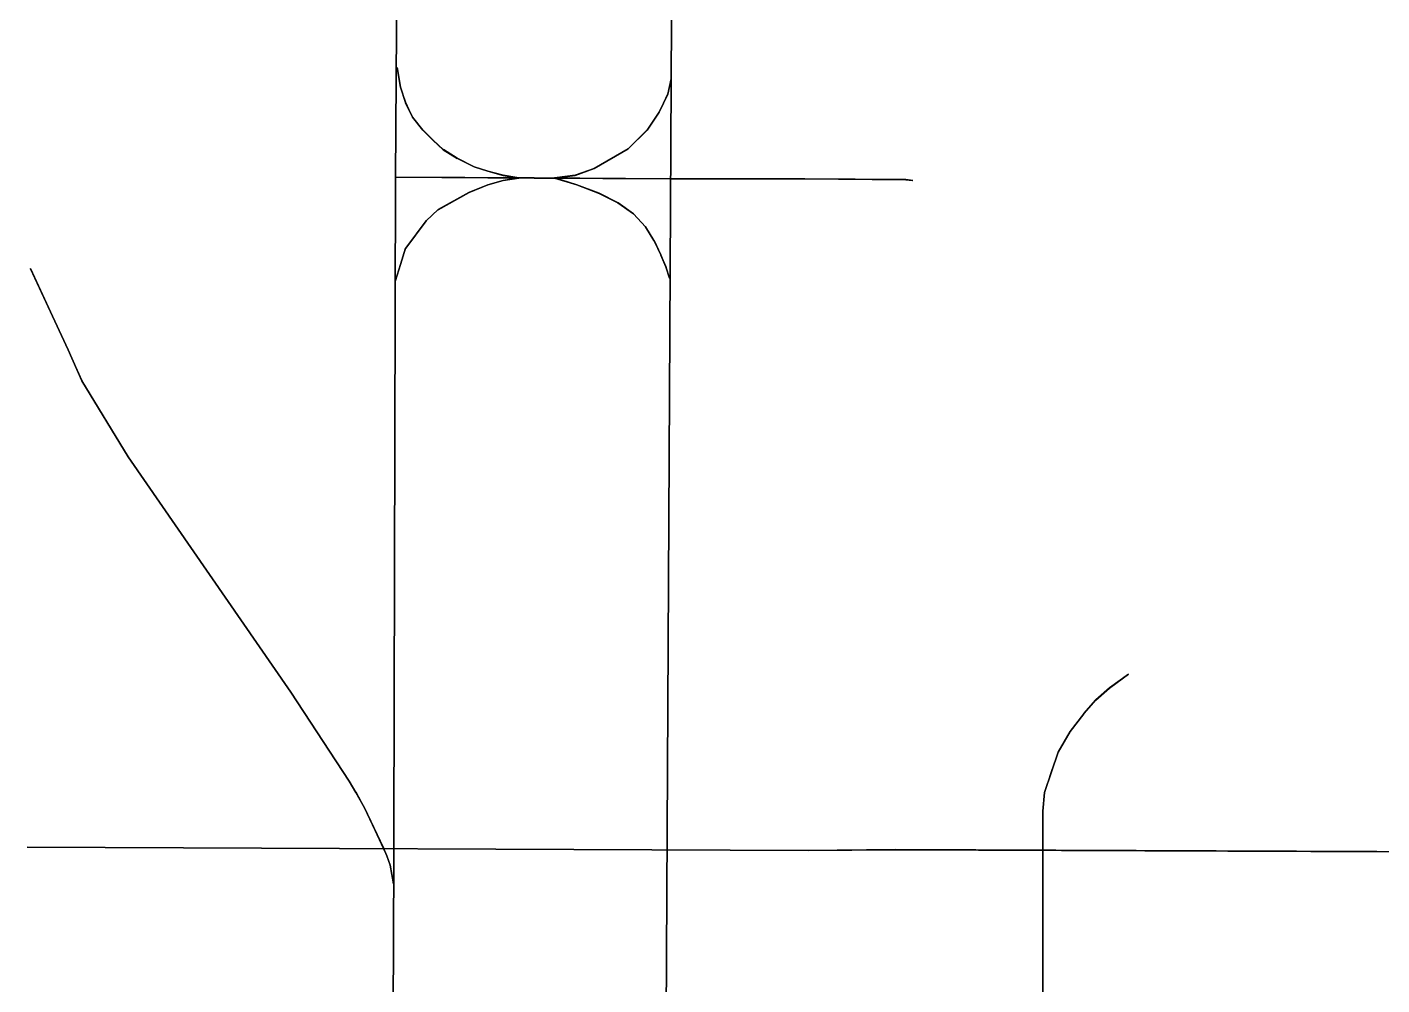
# Model space of a CAD drawing. Extents: x -291248544 to -291003570, y 98625193 to 98746984.
# Drawn here: x -291151703 to -291133598, y 98656403 to 98669212 of the extents above; entities that cross this region are included whole.
import ezdxf

# ---------------------------------------------------------------- set-up
doc = ezdxf.new("R2010")
doc.units = 0

msp = doc.modelspace()

# ---------------------------------------------------------------- linework, layer by layer
at = {"layer": 'mg_to_dxf', "color": 2}
for points in [[(-291142959.6, 98694362.14), (-291142960.59, 98694363.15), (-291143166.59, 98655120.35), (-291143165.59, 98655121.35)], [(-291143165.59, 98655121.35), (-291143164.59, 98655120.34), (-291142958.59, 98694363.14), (-291142959.6, 98694362.14)], [(-291146736.15, 98673808.55), (-291146737.14, 98673809.55), (-291146782.92, 98667193.87), (-291146781.92, 98667194.87)], [(-291146781.92, 98667194.87), (-291146780.92, 98667193.86), (-291146735.14, 98673809.55), (-291146736.15, 98673808.55)], [(-291146758.95, 98668670.16), (-291146758.13, 98668671.32), (-291146760.1, 98668670.98), (-291146758.95, 98668670.16)], [(-291146758.95, 98668670.16), (-291146760.1, 98668670.98), (-291146714.14, 98668406.7), (-291146713.34, 98668407.93)], [(-291146713.34, 98668407.93), (-291146712.2, 98668407.19), (-291146758.13, 98668671.32), (-291146758.95, 98668670.16)], [(-291143097.03, 98668521.39), (-291143097.79, 98668522.59), (-291143143.76, 98668315.72), (-291143142.59, 98668316.38)], [(-291143142.59, 98668316.38), (-291143141.86, 98668315.07), (-291143095.84, 98668522.15), (-291143097.03, 98668521.39)], [(-291143097.03, 98668521.39), (-291143095.84, 98668522.15), (-291143097.79, 98668522.59), (-291143097.03, 98668521.39)], [(-291146713.1, 98668406.96), (-291146712.44, 98668408.16), (-291146714.39, 98668407.67), (-291146713.1, 98668406.96)], [(-291146713.1, 98668406.96), (-291146714.39, 98668407.67), (-291146645.36, 98668200.6), (-291146644.75, 98668201.92)], [(-291146713.34, 98668407.93), (-291146714.14, 98668406.7), (-291146712.2, 98668407.19), (-291146713.34, 98668407.93)], [(-291146644.75, 98668201.92), (-291146643.5, 98668201.34), (-291146712.44, 98668408.16), (-291146713.1, 98668406.96)], [(-291143142.92, 98668315.43), (-291143143.44, 98668316.67), (-291143258.23, 98668075.6), (-291143256.93, 98668076.01)], [(-291143256.93, 98668076.01), (-291143256.48, 98668074.61), (-291143141.53, 98668316.01), (-291143142.92, 98668315.43)], [(-291143142.59, 98668316.38), (-291143143.76, 98668315.72), (-291143141.86, 98668315.07), (-291143142.59, 98668316.38)], [(-291143142.92, 98668315.43), (-291143141.53, 98668316.01), (-291143143.44, 98668316.67), (-291143142.92, 98668315.43)], [(-291146644.38, 98668200.99), (-291146643.88, 98668202.27), (-291146645.74, 98668201.53), (-291146644.38, 98668200.99)], [(-291146644.38, 98668200.99), (-291146645.74, 98668201.53), (-291146553.68, 98668005.91), (-291146553.25, 98668007.35)], [(-291146644.75, 98668201.92), (-291146645.36, 98668200.6), (-291146643.5, 98668201.34), (-291146644.75, 98668201.92)], [(-291146553.25, 98668007.35), (-291146551.97, 98668006.97), (-291146643.88, 98668202.27), (-291146644.38, 98668200.99)], [(-291143257.42, 98668075.14), (-291143257.73, 98668076.47), (-291143418.41, 98667835.45), (-291143417.08, 98667835.65)], [(-291143417.08, 98667835.65), (-291143416.86, 98667834.18), (-291143255.99, 98668075.48), (-291143257.42, 98668075.14)], [(-291143256.93, 98668076.01), (-291143258.23, 98668075.6), (-291143256.48, 98668074.61), (-291143256.93, 98668076.01)], [(-291143257.42, 98668075.14), (-291143255.99, 98668075.48), (-291143257.73, 98668076.47), (-291143257.42, 98668075.14)], [(-291146552.73, 98668006.5), (-291146552.5, 98668007.82), (-291146554.21, 98668006.76), (-291146552.73, 98668006.5)], [(-291146552.73, 98668006.5), (-291146554.21, 98668006.76), (-291146416.14, 98667834.18), (-291146416.02, 98667835.63)], [(-291146553.25, 98668007.35), (-291146553.68, 98668005.91), (-291146551.97, 98668006.97), (-291146553.25, 98668007.35)], [(-291146416.02, 98667835.63), (-291146414.65, 98667835.51), (-291146552.5, 98668007.82), (-291146552.73, 98668006.5)], [(-291146415.36, 98667834.88), (-291146415.32, 98667836.26), (-291146416.81, 98667834.92), (-291146415.36, 98667834.88)], [(-291146415.36, 98667834.88), (-291146416.81, 98667834.92), (-291146278.72, 98667696.83), (-291146278.73, 98667698.26)], [(-291146416.02, 98667835.63), (-291146416.14, 98667834.18), (-291146414.65, 98667835.51), (-291146416.02, 98667835.63)], [(-291146278.73, 98667698.26), (-291146277.34, 98667698.28), (-291146415.32, 98667836.26), (-291146415.36, 98667834.88)], [(-291146278.01, 98667697.57), (-291146278.06, 98667698.97), (-291146279.44, 98667697.52), (-291146278.01, 98667697.57)], [(-291146278.01, 98667697.57), (-291146279.44, 98667697.52), (-291146141.29, 98667570.88), (-291146141.42, 98667572.36)], [(-291146278.73, 98667698.26), (-291146278.72, 98667696.83), (-291146277.34, 98667698.28), (-291146278.73, 98667698.26)], [(-291146141.42, 98667572.36), (-291146140.07, 98667572.48), (-291146278.06, 98667698.97), (-291146278.01, 98667697.57)], [(-291143417.71, 98667834.88), (-291143417.78, 98667836.23), (-291143670.1, 98667583.91), (-291143668.77, 98667583.82)], [(-291143668.77, 98667583.82), (-291143668.87, 98667582.31), (-291143416.23, 98667834.95), (-291143417.71, 98667834.88)], [(-291143417.08, 98667835.65), (-291143418.41, 98667835.45), (-291143416.86, 98667834.18), (-291143417.08, 98667835.65)], [(-291143417.71, 98667834.88), (-291143416.23, 98667834.95), (-291143417.78, 98667836.23), (-291143417.71, 98667834.88)], [(-291146140.63, 98667571.76), (-291146140.87, 98667573.09), (-291146142.09, 98667571.49), (-291146140.63, 98667571.76)], [(-291146140.63, 98667571.76), (-291146142.09, 98667571.49), (-291145958.01, 98667456.44), (-291145958.37, 98667457.85)], [(-291146141.42, 98667572.36), (-291146141.29, 98667570.88), (-291146140.07, 98667572.48), (-291146141.42, 98667572.36)], [(-291145958.37, 98667457.85), (-291145957.03, 98667458.19), (-291146140.87, 98667573.09), (-291146140.63, 98667571.76)], [(-291143669.57, 98667583.21), (-291143669.3, 98667584.52), (-291144127.75, 98667320.91), (-291144126.46, 98667320.5)], [(-291144126.46, 98667320.5), (-291144126.9, 98667319.09), (-291143668.08, 98667582.92), (-291143669.57, 98667583.21)], [(-291143668.77, 98667583.82), (-291143670.1, 98667583.91), (-291143668.87, 98667582.31), (-291143668.77, 98667583.82)], [(-291143669.57, 98667583.21), (-291143668.08, 98667582.92), (-291143669.3, 98667584.52), (-291143669.57, 98667583.21)], [(-291145957.5, 98667457.36), (-291145957.9, 98667458.68), (-291145958.88, 98667456.93), (-291145957.5, 98667457.36)], [(-291145957.5, 98667457.36), (-291145958.88, 98667456.93), (-291145728.99, 98667341.98), (-291145729.51, 98667343.36)], [(-291145958.37, 98667457.85), (-291145958.01, 98667456.44), (-291145957.03, 98667458.19), (-291145958.37, 98667457.85)], [(-291145729.51, 98667343.36), (-291145728.24, 98667343.85), (-291145957.9, 98667458.68), (-291145957.5, 98667457.36)], [(-291145728.59, 98667342.99), (-291145729.17, 98667344.22), (-291145729.92, 98667342.36), (-291145728.59, 98667342.99)], [(-291145728.59, 98667342.99), (-291145729.92, 98667342.36), (-291145545.77, 98667284.81), (-291145546.44, 98667286.07)], [(-291145729.51, 98667343.36), (-291145728.99, 98667341.98), (-291145728.24, 98667343.85), (-291145729.51, 98667343.36)], [(-291145546.44, 98667286.07), (-291145545.2, 98667286.73), (-291145729.17, 98667344.22), (-291145728.59, 98667342.99)], [(-291146781.92, 98667193.87), (-291146782.92, 98667194.87), (-291146805.81, 98656688.2), (-291146804.81, 98656689.19)], [(-291146804.81, 98656689.19), (-291146803.81, 98656688.18), (-291146780.92, 98667194.86), (-291146781.92, 98667193.87)], [(-291146781.92, 98667193.87), (-291146780.92, 98667194.86), (-291146782.92, 98667194.87), (-291146781.92, 98667193.87)], [(-291146781.92, 98667194.87), (-291146782.92, 98667193.87), (-291146780.92, 98667193.86), (-291146781.92, 98667194.87)], [(-291146781.42, 98667205.81), (-291146782.42, 98667206.81), (-291146782.43, 98667204.81), (-291146781.42, 98667205.81)], [(-291146781.42, 98667205.81), (-291146782.43, 98667204.81), (-291144927.48, 98667193.36), (-291144928.48, 98667194.37)], [(-291144928.48, 98667194.37), (-291144927.47, 98667195.36), (-291146782.42, 98667206.81), (-291146781.42, 98667205.81)], [(-291145340.45, 98667159.9), (-291145339.7, 98667161.15), (-291145546.77, 98667103.63), (-291145545.48, 98667102.95)], [(-291145545.48, 98667285.79), (-291145546.16, 98667287.01), (-291145546.72, 98667285.09), (-291145545.48, 98667285.79)], [(-291145545.48, 98667285.79), (-291145546.72, 98667285.09), (-291145339.7, 98667227.59), (-291145340.45, 98667228.83)], [(-291145546.44, 98667286.07), (-291145545.77, 98667284.81), (-291145545.2, 98667286.73), (-291145546.44, 98667286.07)], [(-291145340.45, 98667228.83), (-291145339.27, 98667229.54), (-291145546.16, 98667287.01), (-291145545.48, 98667285.79)], [(-291145545.48, 98667102.95), (-291145546.12, 98667101.73), (-291145339.27, 98667159.19), (-291145340.45, 98667159.9)], [(-291145339.47, 98667228.62), (-291145340.24, 98667229.76), (-291145340.68, 98667227.8), (-291145339.47, 98667228.62)], [(-291145339.47, 98667228.62), (-291145340.68, 98667227.8), (-291145133.64, 98667193.3), (-291145134.47, 98667194.45)], [(-291145134.47, 98667194.28), (-291145133.64, 98667195.44), (-291145340.68, 98667160.93), (-291145339.47, 98667160.12)], [(-291145339.47, 98667160.12), (-291145340.68, 98667160.93), (-291145340.24, 98667158.97), (-291145339.47, 98667160.12)], [(-291145340.45, 98667228.83), (-291145339.7, 98667227.59), (-291145339.27, 98667229.54), (-291145340.45, 98667228.83)], [(-291145340.45, 98667159.9), (-291145339.27, 98667159.19), (-291145339.7, 98667161.15), (-291145340.45, 98667159.9)], [(-291145134.47, 98667194.45), (-291145133.31, 98667195.27), (-291145340.24, 98667229.76), (-291145339.47, 98667228.62)], [(-291145339.47, 98667160.12), (-291145340.24, 98667158.97), (-291145133.31, 98667193.46), (-291145134.47, 98667194.28)], [(-291145134.47, 98667194.28), (-291145133.31, 98667193.46), (-291145133.64, 98667195.44), (-291145134.47, 98667194.28)], [(-291145134.47, 98667194.45), (-291145133.64, 98667193.3), (-291145133.31, 98667195.27), (-291145134.47, 98667194.45)], [(-291144927.48, 98667194.36), (-291144928.47, 98667195.37), (-291144928.48, 98667193.37), (-291144927.48, 98667194.36)], [(-291144928.48, 98667194.37), (-291144927.48, 98667193.36), (-291144927.47, 98667195.36), (-291144928.48, 98667194.37)], [(-291144927.48, 98667194.36), (-291144928.48, 98667193.37), (-291143096.43, 98667181.92), (-291143097.42, 98667182.93)], [(-291143097.42, 98667182.93), (-291143096.42, 98667183.92), (-291144928.47, 98667195.37), (-291144927.48, 98667194.36)], [(-291144652.84, 98667194.22), (-291144653.5, 98667195.47), (-291144654.09, 98667193.56), (-291144652.84, 98667194.22)], [(-291144652.84, 98667194.22), (-291144654.09, 98667193.56), (-291144355.62, 98667101.72), (-291144356.25, 98667102.96)], [(-291144379.16, 98667228.64), (-291144378.4, 98667229.74), (-291144653.94, 98667195.3), (-291144652.82, 98667194.43)], [(-291144652.82, 98667194.43), (-291144653.94, 98667195.3), (-291144653.69, 98667193.31), (-291144652.82, 98667194.43)], [(-291144652.82, 98667194.43), (-291144653.69, 98667193.31), (-291144377.93, 98667227.78), (-291144379.16, 98667228.64)], [(-291144356.25, 98667102.96), (-291144354.97, 98667103.61), (-291144653.5, 98667195.47), (-291144652.84, 98667194.22)], [(-291144127.36, 98667320.08), (-291144126.84, 98667321.33), (-291144379.37, 98667229.51), (-291144378.19, 98667228.87)], [(-291144378.19, 98667228.87), (-291144379.37, 98667229.51), (-291144378.9, 98667227.55), (-291144378.19, 98667228.87)], [(-291144379.16, 98667228.64), (-291144377.93, 98667227.78), (-291144378.4, 98667229.74), (-291144379.16, 98667228.64)], [(-291144378.19, 98667228.87), (-291144378.9, 98667227.55), (-291144126, 98667319.51), (-291144127.36, 98667320.08)], [(-291144126.46, 98667320.5), (-291144127.75, 98667320.91), (-291144126.9, 98667319.09), (-291144126.46, 98667320.5)], [(-291144127.36, 98667320.08), (-291144126, 98667319.51), (-291144126.84, 98667321.33), (-291144127.36, 98667320.08)], [(-291143096.42, 98667182.92), (-291143097.42, 98667183.92), (-291143097.43, 98667181.92), (-291143096.42, 98667182.92)], [(-291143096.42, 98667182.92), (-291143097.43, 98667181.92), (-291141311.15, 98667181.92), (-291141312.15, 98667182.92)], [(-291143097.42, 98667182.93), (-291143096.43, 98667181.92), (-291143096.42, 98667183.92), (-291143097.42, 98667182.93)], [(-291141312.15, 98667182.92), (-291141311.14, 98667183.92), (-291143097.42, 98667183.92), (-291143096.42, 98667182.92)], [(-291141311.15, 98667182.92), (-291141312.14, 98667183.93), (-291141312.15, 98667181.93), (-291141311.15, 98667182.92)], [(-291141312.15, 98667182.92), (-291141311.15, 98667181.92), (-291141311.14, 98667183.92), (-291141312.15, 98667182.92)], [(-291141311.15, 98667182.92), (-291141312.15, 98667181.93), (-291139960.81, 98667170.47), (-291139961.74, 98667171.48)], [(-291139961.74, 98667171.48), (-291139960.68, 98667172.47), (-291141312.14, 98667183.93), (-291141311.15, 98667182.92)], [(-291139960.75, 98667171.42), (-291139961.67, 98667172.54), (-291139961.81, 98667170.54), (-291139960.75, 98667171.42)], [(-291139960.75, 98667171.42), (-291139961.81, 98667170.54), (-291139869.32, 98667158.98), (-291139870.19, 98667160.1)], [(-291139961.74, 98667171.48), (-291139960.81, 98667170.47), (-291139960.68, 98667172.47), (-291139961.74, 98667171.48)], [(-291139870.19, 98667160.1), (-291139869.07, 98667160.96), (-291139961.67, 98667172.54), (-291139960.75, 98667171.42)], [(-291139870.19, 98667160.1), (-291139869.32, 98667158.98), (-291139869.07, 98667160.96), (-291139870.19, 98667160.1)], [(-291145798.17, 98666999.57), (-291145797.73, 98667000.96), (-291146210.75, 98666771.51), (-291146209.28, 98666771.18)], [(-291146209.28, 98666771.18), (-291146209.57, 98666769.88), (-291145796.86, 98666999.16), (-291145798.17, 98666999.57)], [(-291145546.42, 98667102.62), (-291145545.82, 98667103.95), (-291145798.63, 98667000.53), (-291145797.27, 98667000.01)], [(-291145797.27, 98667000.01), (-291145798.63, 98667000.53), (-291145797.76, 98666998.72), (-291145797.27, 98667000.01)], [(-291145798.17, 98666999.57), (-291145796.86, 98666999.16), (-291145797.73, 98667000.96), (-291145798.17, 98666999.57)], [(-291145797.27, 98667000.01), (-291145797.76, 98666998.72), (-291145545.17, 98667102.06), (-291145546.42, 98667102.62)], [(-291145545.48, 98667102.95), (-291145546.77, 98667103.63), (-291145546.12, 98667101.73), (-291145545.48, 98667102.95)], [(-291145546.42, 98667102.62), (-291145545.17, 98667102.06), (-291145545.82, 98667103.95), (-291145546.42, 98667102.62)], [(-291144355.31, 98667102.63), (-291144355.91, 98667103.94), (-291144356.57, 98667102.05), (-291144355.31, 98667102.63)], [(-291144355.31, 98667102.63), (-291144356.57, 98667102.05), (-291144058.16, 98666987.28), (-291144058.69, 98666988.55)], [(-291144356.25, 98667102.96), (-291144355.62, 98667101.72), (-291144354.97, 98667103.61), (-291144356.25, 98667102.96)], [(-291144058.69, 98666988.55), (-291144057.36, 98666989.11), (-291144355.91, 98667103.94), (-291144355.31, 98667102.63)], [(-291144057.78, 98666988.15), (-291144058.27, 98666989.51), (-291144059.08, 98666987.68), (-291144057.78, 98666988.15)], [(-291144057.78, 98666988.15), (-291144059.08, 98666987.68), (-291143806.53, 98666861.41), (-291143806.91, 98666862.71)], [(-291144058.69, 98666988.55), (-291144058.16, 98666987.28), (-291144057.36, 98666989.11), (-291144058.69, 98666988.55)], [(-291143806.91, 98666862.71), (-291143805.49, 98666863.12), (-291144058.27, 98666989.51), (-291144057.78, 98666988.15)], [(-291143806.05, 98666862.19), (-291143806.34, 98666863.64), (-291143807.38, 98666861.92), (-291143806.05, 98666862.19)], [(-291143806.05, 98666862.19), (-291143807.38, 98666861.92), (-291143600.72, 98666712.67), (-291143600.87, 98666714.01)], [(-291143806.91, 98666862.71), (-291143806.53, 98666861.41), (-291143805.49, 98666863.12), (-291143806.91, 98666862.71)], [(-291143600.87, 98666714.01), (-291143599.39, 98666714.17), (-291143806.34, 98666863.64), (-291143806.05, 98666862.19)], [(-291146370.24, 98666621.76), (-291146370.38, 98666623.24), (-291146645.8, 98666256.01), (-291146644.29, 98666256.36)], [(-291146644.29, 98666256.36), (-291146643.99, 98666255.08), (-291146368.89, 98666621.89), (-291146370.24, 98666621.76)], [(-291146210.09, 98666770.59), (-291146209.94, 98666772.09), (-291146371.05, 98666622.49), (-291146369.57, 98666622.5)], [(-291146369.57, 98666622.5), (-291146371.05, 98666622.49), (-291146369.56, 98666621.15), (-291146369.57, 98666622.5)], [(-291146370.24, 98666621.76), (-291146368.89, 98666621.89), (-291146370.38, 98666623.24), (-291146370.24, 98666621.76)], [(-291146369.57, 98666622.5), (-291146369.56, 98666621.15), (-291146208.76, 98666770.46), (-291146210.09, 98666770.59)], [(-291146210.16, 98666770.69), (-291146209.87, 98666771.99), (-291146210.75, 98666771.51), (-291146209.28, 98666771.18)], [(-291146209.28, 98666771.18), (-291146210.75, 98666771.51), (-291146209.57, 98666769.88), (-291146209.28, 98666771.18)], [(-291146209.28, 98666771.18), (-291146210.75, 98666771.51), (-291146209.57, 98666769.88), (-291146209.28, 98666771.18)], [(-291146209.66, 98666770.97), (-291146209.18, 98666770.09), (-291146209.87, 98666771.99), (-291146210.16, 98666770.69)], [(-291146210.09, 98666770.59), (-291146208.76, 98666770.46), (-291146209.94, 98666772.09), (-291146210.09, 98666770.59)], [(-291146209.66, 98666770.97), (-291146209.18, 98666770.09), (-291146209.57, 98666769.88), (-291146209.28, 98666771.18)], [(-291143600.12, 98666713.35), (-291143600.14, 98666714.84), (-291143601.47, 98666713.33), (-291143600.12, 98666713.35)], [(-291143600.12, 98666713.35), (-291143601.47, 98666713.33), (-291143440.7, 98666541.07), (-291143440.59, 98666542.42)], [(-291143600.87, 98666714.01), (-291143600.72, 98666712.67), (-291143599.39, 98666714.17), (-291143600.87, 98666714.01)], [(-291143440.59, 98666542.42), (-291143439.11, 98666542.3), (-291143600.14, 98666714.84), (-291143600.12, 98666713.35)], [(-291143439.98, 98666541.63), (-291143439.72, 98666543.09), (-291143441.31, 98666541.87), (-291143439.98, 98666541.63)], [(-291143439.98, 98666541.63), (-291143441.31, 98666541.87), (-291143326.42, 98666358.04), (-291143326.07, 98666359.37)], [(-291143440.59, 98666542.42), (-291143440.7, 98666541.07), (-291143439.11, 98666542.3), (-291143440.59, 98666542.42)], [(-291143326.07, 98666359.37), (-291143324.66, 98666359), (-291143439.72, 98666543.09), (-291143439.98, 98666541.63)], [(-291146644.75, 98666255.47), (-291146645.34, 98666256.9), (-291146714.36, 98666038.34), (-291146713.11, 98666038.99)], [(-291146713.11, 98666038.99), (-291146712.45, 98666037.74), (-291146643.54, 98666255.97), (-291146644.75, 98666255.47)], [(-291146644.29, 98666256.36), (-291146645.8, 98666256.01), (-291146643.99, 98666255.08), (-291146644.29, 98666256.36)], [(-291146644.75, 98666255.47), (-291146643.54, 98666255.97), (-291146645.34, 98666256.9), (-291146644.75, 98666255.47)], [(-291143325.59, 98666358.49), (-291143325.14, 98666359.88), (-291143326.9, 98666358.92), (-291143325.59, 98666358.49)], [(-291143325.59, 98666358.49), (-291143326.9, 98666358.92), (-291143234.95, 98666163.54), (-291143234.47, 98666164.85)], [(-291143326.07, 98666359.37), (-291143326.42, 98666358.04), (-291143324.66, 98666359), (-291143326.07, 98666359.37)], [(-291143234.47, 98666164.85), (-291143233.13, 98666164.36), (-291143325.14, 98666359.88), (-291143325.59, 98666358.49)], [(-291143234.06, 98666163.94), (-291143233.54, 98666165.27), (-291143235.36, 98666164.45), (-291143234.06, 98666163.94)], [(-291143234.06, 98666163.94), (-291143235.36, 98666164.45), (-291143166.33, 98666003.38), (-291143165.79, 98666004.64)], [(-291143234.47, 98666164.85), (-291143234.95, 98666163.54), (-291143233.13, 98666164.36), (-291143234.47, 98666164.85)], [(-291143165.79, 98666004.64), (-291143164.45, 98666004.07), (-291143233.54, 98666165.27), (-291143234.06, 98666163.94)], [(-291151656.89, 98665980.84), (-291151656.41, 98665982.17), (-291151658.22, 98665981.33), (-291151656.89, 98665980.84)], [(-291151656.89, 98665980.84), (-291151658.22, 98665981.33), (-291151154.26, 98664893.24), (-291151153.77, 98664894.56)], [(-291151153.77, 98664894.56), (-291151152.44, 98664894.06), (-291151656.41, 98665982.17), (-291151656.89, 98665980.84)], [(-291146713.41, 98666038.04), (-291146714.06, 98666039.29), (-291146783.03, 98665820.9), (-291146781.77, 98665821.55)], [(-291146781.77, 98665821.55), (-291146781.12, 98665820.3), (-291146712.15, 98666038.69), (-291146713.41, 98666038.04)], [(-291146713.11, 98666038.99), (-291146714.36, 98666038.34), (-291146712.45, 98666037.74), (-291146713.11, 98666038.99)], [(-291146713.41, 98666038.04), (-291146712.15, 98666038.69), (-291146714.06, 98666039.29), (-291146713.41, 98666038.04)], [(-291143165.44, 98666003.7), (-291143164.8, 98666005), (-291143166.68, 98666004.31), (-291143165.44, 98666003.7)], [(-291143165.44, 98666003.7), (-291143166.68, 98666004.31), (-291143120.62, 98665854.64), (-291143119.96, 98665855.89)], [(-291143165.79, 98666004.64), (-291143166.33, 98666003.38), (-291143164.45, 98666004.07), (-291143165.79, 98666004.64)], [(-291143119.96, 98665855.89), (-291143118.71, 98665855.22), (-291143164.8, 98666005), (-291143165.44, 98666003.7)], [(-291146781.77, 98665821.55), (-291146783.03, 98665820.9), (-291146781.12, 98665820.3), (-291146781.77, 98665821.55)], [(-291143119.96, 98665855.89), (-291143120.62, 98665854.64), (-291143118.71, 98665855.22), (-291143119.96, 98665855.89)], [(-291151153.36, 98664893.65), (-291151152.86, 98664894.97), (-291151154.68, 98664894.15), (-291151153.36, 98664893.65)], [(-291151153.36, 98664893.65), (-291151154.68, 98664894.15), (-291150971.14, 98664481.19), (-291150970.66, 98664482.57)], [(-291151153.77, 98664894.56), (-291151154.26, 98664893.24), (-291151152.44, 98664894.06), (-291151153.77, 98664894.56)], [(-291150970.66, 98664482.57), (-291150969.37, 98664482.12), (-291151152.86, 98664894.97), (-291151153.36, 98664893.65)], [(-291150970.2, 98664481.69), (-291150969.83, 98664483.01), (-291150971.61, 98664482.08), (-291150970.2, 98664481.69)], [(-291150970.2, 98664481.69), (-291150971.61, 98664482.08), (-291150353.06, 98663462.62), (-291150352.74, 98663464.02)], [(-291150970.66, 98664482.57), (-291150971.14, 98664481.19), (-291150969.37, 98664482.12), (-291150970.66, 98664482.57)], [(-291150352.74, 98663464.02), (-291150351.38, 98663463.71), (-291150969.83, 98664483.01), (-291150970.2, 98664481.69)], [(-291150352.19, 98663463.18), (-291150351.92, 98663464.55), (-291150353.6, 98663463.46), (-291150352.19, 98663463.18)], [(-291150352.19, 98663463.18), (-291150353.6, 98663463.46), (-291148178.65, 98660315.5), (-291148178.38, 98660316.88)], [(-291150352.74, 98663464.02), (-291150353.06, 98663462.62), (-291150351.38, 98663463.71), (-291150352.74, 98663464.02)], [(-291148178.38, 98660316.88), (-291148176.99, 98660316.61), (-291150351.92, 98663464.55), (-291150352.19, 98663463.18)], [(-291136986.18, 98660556.5), (-291136985.96, 98660557.9), (-291137238.58, 98660374.18), (-291137237.14, 98660373.98)], [(-291137237.14, 98660373.98), (-291137237.33, 98660372.61), (-291136984.79, 98660556.28), (-291136986.18, 98660556.5)], [(-291136986.18, 98660556.5), (-291136984.79, 98660556.28), (-291136985.96, 98660557.9), (-291136986.18, 98660556.5)], [(-291148177.83, 98660316.05), (-291148177.54, 98660317.44), (-291148179.2, 98660316.33), (-291148177.83, 98660316.05)], [(-291148177.83, 98660316.05), (-291148179.2, 98660316.33), (-291147400.47, 98659125.33), (-291147400.18, 98659126.7)], [(-291148178.38, 98660316.88), (-291148178.65, 98660315.5), (-291148176.99, 98660316.61), (-291148178.38, 98660316.88)], [(-291147400.18, 98659126.7), (-291147398.78, 98659126.4), (-291148177.54, 98660317.44), (-291148177.83, 98660316.05)], [(-291137237.93, 98660373.36), (-291137237.8, 98660374.8), (-291137421.74, 98660213.85), (-291137420.28, 98660213.8)], [(-291137420.28, 98660213.8), (-291137420.32, 98660212.43), (-291137236.55, 98660373.24), (-291137237.93, 98660373.36)], [(-291137237.14, 98660373.98), (-291137238.58, 98660374.18), (-291137237.33, 98660372.61), (-291137237.14, 98660373.98)], [(-291137237.93, 98660373.36), (-291137236.55, 98660373.24), (-291137237.8, 98660374.8), (-291137237.93, 98660373.36)], [(-291137420.98, 98660213.09), (-291137421.03, 98660214.56), (-291137581.98, 98660030.62), (-291137580.54, 98660030.74)], [(-291137580.54, 98660030.74), (-291137580.43, 98660029.36), (-291137419.62, 98660213.14), (-291137420.98, 98660213.09)], [(-291137420.28, 98660213.8), (-291137421.74, 98660213.85), (-291137420.32, 98660212.43), (-291137420.28, 98660213.8)], [(-291137420.98, 98660213.09), (-291137419.62, 98660213.14), (-291137421.03, 98660214.56), (-291137420.98, 98660213.09)], [(-291137581.17, 98660029.97), (-291137581.34, 98660031.4), (-291137765.11, 98659790.2), (-291137763.67, 98659790.44)], [(-291137763.67, 98659790.44), (-291137763.45, 98659789.08), (-291137579.79, 98660030.13), (-291137581.17, 98660029.97)], [(-291137580.54, 98660030.74), (-291137581.98, 98660030.62), (-291137580.43, 98660029.36), (-291137580.54, 98660030.74)], [(-291137581.17, 98660029.97), (-291137579.79, 98660030.13), (-291137581.34, 98660031.4), (-291137581.17, 98660029.97)], [(-291137764.23, 98659789.61), (-291137764.56, 98659791.03), (-291137925.31, 98659515.45), (-291137923.94, 98659515.81)], [(-291137923.94, 98659515.81), (-291137923.58, 98659514.45), (-291137762.89, 98659789.91), (-291137764.23, 98659789.61)], [(-291137763.67, 98659790.44), (-291137765.11, 98659790.2), (-291137763.45, 98659789.08), (-291137763.67, 98659790.44)], [(-291137764.23, 98659789.61), (-291137762.89, 98659789.91), (-291137764.56, 98659791.03), (-291137764.23, 98659789.61)], [(-291137923.72, 98659515.22, -0.5), (-291137924.67, 98659515.54, -0.5), (-291138016.86, 98659252.02), (-291138015.58, 98659252.64)], [(-291138015.58, 98659252.64), (-291138014.96, 98659251.37), (-291137923.72, 98659515.22, 0.5), (-291137924.67, 98659515.55, 0.5)], [(-291137923.76, 98659515.13, -1.71), (-291137924.63, 98659515.63, 0.71), (-291137923.58, 98659515.02, -0.5), (-291137925.67, 98659516.24, 0.5)], [(-291137925.67, 98659516.24, 0.5), (-291137923.58, 98659515.02, -0.5), (-291137922.72, 98659514.52, -0.5), (-291137924.81, 98659515.74, 0.5)], [(-291137923.94, 98659515.81), (-291137925.31, 98659515.45), (-291137923.58, 98659514.45), (-291137923.94, 98659515.81)], [(-291137924.81, 98659515.74, 0.5), (-291137922.72, 98659514.52, -0.5), (-291137924.63, 98659515.63, 1.71), (-291137923.76, 98659515.13, -0.71)], [(-291137923.72, 98659515.22, -0.5), (-291137924.67, 98659515.54, -0.5), (-291137923.72, 98659515.22, 0.5), (-291137924.67, 98659515.55, 0.5)], [(-291137923.76, 98659515.13, -0.71), (-291137924.63, 98659515.63, 1.71), (-291137924.63, 98659515.63, 0.71), (-291137923.76, 98659515.13, -1.71)], [(-291138015.91, 98659251.69), (-291138016.54, 98659252.96), (-291138108.44, 98658977.24), (-291138107.14, 98658977.99)], [(-291138107.14, 98658977.99), (-291138106.47, 98658976.82), (-291138014.64, 98659252.32), (-291138015.91, 98659251.69)], [(-291138015.58, 98659252.64), (-291138016.86, 98659252.02), (-291138014.96, 98659251.37), (-291138015.58, 98659252.64)], [(-291138015.91, 98659251.69), (-291138014.64, 98659252.32), (-291138016.54, 98659252.96), (-291138015.91, 98659251.69)], [(-291147399.64, 98659125.86), (-291147399.32, 98659127.24), (-291147401.01, 98659126.17), (-291147399.64, 98659125.86)], [(-291147399.64, 98659125.86), (-291147401.01, 98659126.17), (-291147308.95, 98658976.58), (-291147308.61, 98658977.93)], [(-291147400.18, 98659126.7), (-291147400.47, 98659125.33), (-291147398.78, 98659126.4), (-291147400.18, 98659126.7)], [(-291147308.61, 98658977.93), (-291147307.22, 98658977.59), (-291147399.32, 98659127.24), (-291147399.64, 98659125.86)], [(-291147308.11, 98658977.07), (-291147307.73, 98658978.45), (-291147309.46, 98658977.44), (-291147308.11, 98658977.07)], [(-291147308.11, 98658977.07), (-291147309.46, 98658977.44), (-291147194.56, 98658770.62), (-291147194.15, 98658771.95)], [(-291147308.61, 98658977.93), (-291147308.95, 98658976.58), (-291147307.22, 98658977.59), (-291147308.61, 98658977.93)], [(-291147194.15, 98658771.95), (-291147192.77, 98658771.53), (-291147307.73, 98658978.45), (-291147308.11, 98658977.07)], [(-291138107.35, 98658977.01), (-291138108.24, 98658978.22), (-291138131.23, 98658725.29), (-291138130.14, 98658726.24)], [(-291138130.14, 98658726.24), (-291138129.23, 98658725.19), (-291138106.27, 98658977.8), (-291138107.35, 98658977.01)], [(-291138107.14, 98658977.99), (-291138108.44, 98658977.24), (-291138106.47, 98658976.82), (-291138107.14, 98658977.99)], [(-291138107.35, 98658977.01), (-291138106.27, 98658977.8), (-291138108.24, 98658978.22), (-291138107.35, 98658977.01)], [(-291147193.7, 98658771.06), (-291147193.23, 98658772.42), (-291147195.01, 98658771.51), (-291147193.7, 98658771.06)], [(-291147193.7, 98658771.06), (-291147195.01, 98658771.51), (-291146942.84, 98658232.77), (-291146942.35, 98658234.1)], [(-291147194.15, 98658771.95), (-291147194.56, 98658770.62), (-291147192.77, 98658771.53), (-291147194.15, 98658771.95)], [(-291146942.35, 98658234.1), (-291146941.02, 98658233.6), (-291147193.23, 98658772.42), (-291147193.7, 98658771.06)], [(-291138130.14, 98658726.24), (-291138131.23, 98658725.29), (-291138129.23, 98658725.19), (-291138130.14, 98658726.24)], [(-291138130.19, 98658725.24), (-291138131.19, 98658726.28), (-291138131.19, 98656630.97), (-291138130.19, 98656631.97)], [(-291138130.19, 98658725.24), (-291138129.19, 98658726.19), (-291138131.19, 98658726.28), (-291138130.19, 98658725.24)], [(-291138130.19, 98656631.97), (-291138129.19, 98656630.97), (-291138129.19, 98658726.19), (-291138130.19, 98658725.24)], [(-291151702.38, 98658245.08), (-291151703.38, 98658246.09), (-291151703.39, 98658244.09), (-291151702.38, 98658245.08)], [(-291151702.38, 98658245.08), (-291151703.39, 98658244.09), (-291141265.37, 98658198.31), (-291141266.37, 98658199.31)], [(-291141266.37, 98658199.31), (-291141265.37, 98658200.31), (-291151703.38, 98658246.09), (-291151702.38, 98658245.08)], [(-291146941.94, 98658233.19), (-291146941.43, 98658234.51), (-291146943.25, 98658233.68), (-291146941.94, 98658233.19)], [(-291146941.94, 98658233.19), (-291146943.25, 98658233.68), (-291146897.09, 98658129.81), (-291146896.57, 98658131.1)], [(-291146942.35, 98658234.1), (-291146942.84, 98658232.77), (-291146941.02, 98658233.6), (-291146942.35, 98658234.1)], [(-291146896.57, 98658131.1), (-291146895.23, 98658130.56), (-291146941.43, 98658234.51), (-291146941.94, 98658233.19)], [(-291146896.19, 98658130.18), (-291146895.61, 98658131.49), (-291146897.46, 98658130.74), (-291146896.19, 98658130.18)], [(-291146896.19, 98658130.18), (-291146897.46, 98658130.74), (-291146851.38, 98658004.03), (-291146850.76, 98658005.23)], [(-291146896.57, 98658131.1), (-291146897.09, 98658129.81), (-291146895.23, 98658130.56), (-291146896.57, 98658131.1)], [(-291146850.76, 98658005.23), (-291146849.45, 98658004.55), (-291146895.61, 98658131.49), (-291146896.19, 98658130.18)], [(-291140099.07, 98658210.75), (-291140098.07, 98658211.76), (-291141266.37, 98658200.31), (-291141265.37, 98658199.32)], [(-291141265.37, 98658199.32), (-291141266.37, 98658198.31), (-291140098.07, 98658209.76), (-291140099.07, 98658210.75)], [(-291141265.37, 98658199.32), (-291141266.37, 98658200.31), (-291141266.37, 98658198.31), (-291141265.37, 98658199.32)], [(-291141266.37, 98658199.31), (-291141265.37, 98658198.31), (-291141265.37, 98658200.31), (-291141266.37, 98658199.31)], [(-291140098.07, 98658210.75), (-291140099.07, 98658211.76), (-291140099.07, 98658209.76), (-291140098.07, 98658210.75)], [(-291109016.92, 98658084.87), (-291109015.91, 98658085.87), (-291140099.07, 98658211.76), (-291140098.07, 98658210.75)], [(-291140099.07, 98658210.75), (-291140098.07, 98658209.76), (-291140098.07, 98658211.76), (-291140099.07, 98658210.75)], [(-291140098.07, 98658210.75), (-291140099.07, 98658209.76), (-291109015.92, 98658083.87), (-291109016.92, 98658084.87)], [(-291146850.5, 98658004.27), (-291146849.71, 98658005.52), (-291146851.64, 98658004.99), (-291146850.5, 98658004.27)], [(-291146850.5, 98658004.27), (-291146851.64, 98658004.99), (-291146805.7, 98657752.32), (-291146804.9, 98657753.48)], [(-291146850.76, 98658005.23), (-291146851.38, 98658004.03), (-291146849.45, 98658004.55), (-291146850.76, 98658005.23)], [(-291146804.9, 98657753.48), (-291146803.74, 98657752.68), (-291146849.71, 98658005.52), (-291146850.5, 98658004.27)], [(-291146804.9, 98657753.48), (-291146805.7, 98657752.32), (-291146803.74, 98657752.68), (-291146804.9, 98657753.48)], [(-291146804.82, 98656688.19), (-291146805.8, 98656689.2), (-291146828.71, 98655131.8), (-291146827.69, 98655132.79)], [(-291146827.69, 98655132.79), (-291146826.71, 98655131.79), (-291146803.8, 98656689.18), (-291146804.82, 98656688.19)], [(-291146804.81, 98656689.19), (-291146805.81, 98656688.2), (-291146803.81, 98656688.18), (-291146804.81, 98656689.19)], [(-291146804.82, 98656688.19), (-291146803.8, 98656689.18), (-291146805.8, 98656689.2), (-291146804.82, 98656688.19)], [(-291138130.19, 98656630.97), (-291138131.19, 98656631.97), (-291138131.19, 98655097.46), (-291138130.19, 98655098.46)], [(-291138130.19, 98656630.97), (-291138129.19, 98656631.97), (-291138131.19, 98656631.97), (-291138130.19, 98656630.97)], [(-291138130.19, 98656631.97), (-291138131.19, 98656630.97), (-291138129.19, 98656630.97), (-291138130.19, 98656631.97)], [(-291138130.19, 98655098.46), (-291138129.19, 98655097.46), (-291138129.19, 98656631.97), (-291138130.19, 98656630.97)]]:
    msp.add_3dface(points, dxfattribs=at)

doc.saveas('drawing.dxf')
